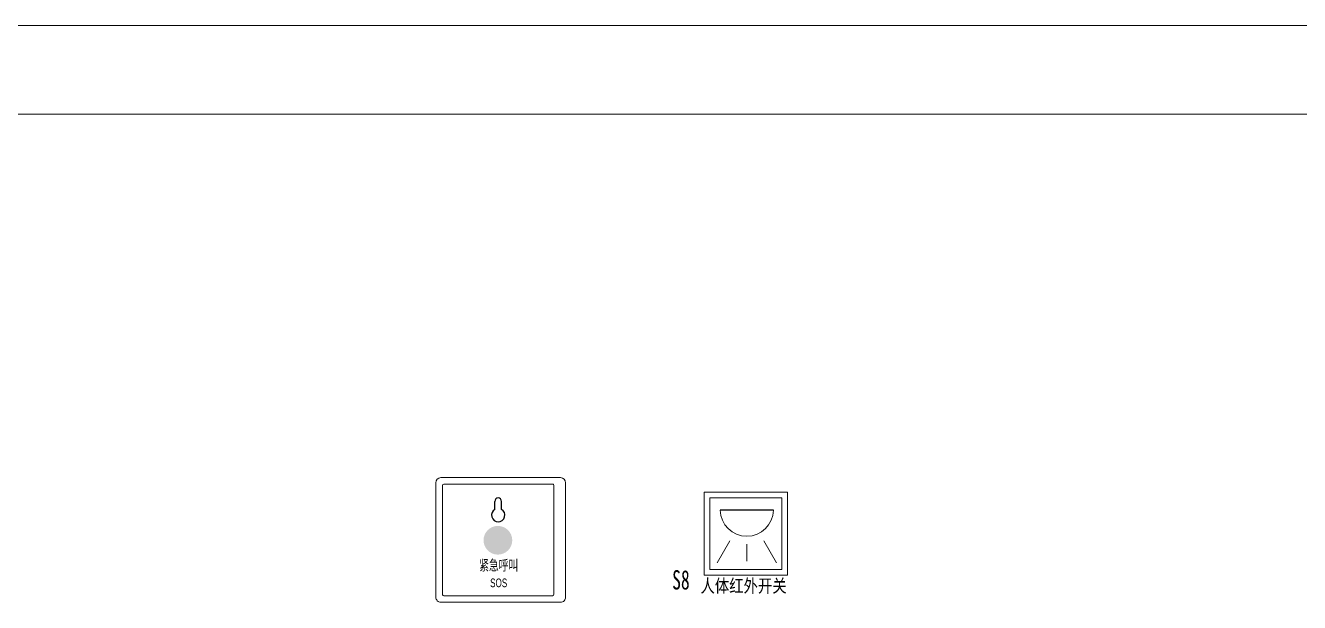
# Model space of a CAD drawing. Header units: millimetres. Extents: x 130143 to 328923, y 19139 to 134795.
# Drawn here: x 218822 to 232000, y 69817 to 75790 of the extents above; entities that cross this region are included whole.
import ezdxf

# ---------------------------------------------------------------- set-up
doc = ezdxf.new("R2010")
doc.units = ezdxf.units.MM
doc.header["$LTSCALE"] = 10
doc.layers.add('邦威智能化', color=7, linetype='Continuous', lineweight=18)
doc.styles.add('仿宋体', font='', dxfattribs={"width": 0.8})
doc.styles.add('标准', font='', dxfattribs={"width": 0.667})
doc.styles.get('仿宋体').set_extended_font_data('宋体')
doc.styles.get('标准').set_extended_font_data('仿宋_gb2312')

# ---------------------------------------------------------------- blocks, each defined once
blk = doc.blocks.new('图框')
for points in [[(-2302, 1740), (42698, 1740), (42698, -30260), (-2302, -30260)], [(-802, 590), (41198, 590), (41198, -29110), (-802, -29110)]]:
    blk.add_lwpolyline(points, close=True)

msp = doc.modelspace()

# ---------------------------------------------------------------- hatches: boundary and pattern name
at = {"layer": '邦威智能化', "lineweight": -3}
h = msp.add_hatch(color=1, dxfattribs=at)
h.set_gradient(color1=(231, 15, 4), color2=(252, 59, 49), one_color=1, tint=0.59)
h.paths.add_polyline_path([(223707.92176, 70313.43807, -1), (223709.28477, 70610.38981, -1)])

# ---------------------------------------------------------------- linework, layer by layer
at = {"layer": '邦威智能化', "color": 0}
for p, q in [((223066.48823, 69873.00517), (223066.48823, 71058.00517)), ((223118.98823, 71110.50517), (224356.48823, 71110.50517)), ((223134.36323, 69902.63019), (223134.36323, 71028.38017)), ((223148.61323, 71042.63017), (224274.36323, 71042.63017)), ((224288.61323, 71028.38017), (224288.61323, 69902.63016)), ((224408.98823, 71058.00517), (224408.98823, 69873.00517)), ((224274.36323, 69888.38017), (223148.61323, 69888.38017)), ((224356.48823, 69820.50517), (223118.98823, 69820.50517))]:
    msp.add_line(p, q, dxfattribs=at)
at = {"layer": '邦威智能化', "lineweight": 0}
for p, q in [((225843.36653, 70960.08686), (225843.36653, 70099.1637)), ((226704.28969, 70960.08686), (225843.36653, 70960.08686)), ((225901.90931, 70901.54408), (225901.90931, 70157.70648)), ((226645.74691, 70901.54408), (225901.90931, 70901.54408)), ((226645.74691, 70157.70648), (226645.74691, 70901.54408)), ((226704.28969, 70099.1637), (226704.28969, 70960.08686)), ((225901.90931, 70157.70648), (226645.74691, 70157.70648)), ((225843.36653, 70099.1637), (226704.28969, 70099.1637))]:
    msp.add_line(p, q, dxfattribs=at)
at = {"layer": '邦威智能化', "lineweight": -3}
for p, q in [((223676.11915, 70781.9005), (223676.11915, 70864.36799)), ((223746.8573, 70781.9005), (223746.8573, 70864.36799)), ((226557.55498, 70773.47956), (226008.88427, 70773.47956))]:
    msp.add_line(p, q, dxfattribs=at)
at = {"layer": '邦威智能化'}
for p, q in [((226106.60872, 70455.0424), (225977.03954, 70227.58725)), ((226283.21963, 70420.04937), (226283.21963, 70245.08386)), ((226459.83053, 70455.0424), (226589.39972, 70227.58725))]:
    msp.add_line(p, q, dxfattribs=at)
at = {"layer": '邦威智能化', "lineweight": -3}
msp.add_lwpolyline([(223746.8573, 70864.36799, 1), (223676.11915, 70864.36799, -1)], format="xyb", dxfattribs=at)
at = {"layer": '邦威智能化', "color": 0}
for centre, radius, start, end in [((223118.98823, 71058.00517), 52.5, 90, 180), ((223148.61323, 71028.38017), 14.25, 90, 180), ((224274.36323, 71028.38017), 14.25, 0, 90.000019318), ((224356.48823, 71058.00517), 52.5, 0, 89.999999998), ((223118.98823, 69873.00517), 52.5, 180, 270.000000003), ((223148.61323, 69902.63017), 14.25, 179.999922725, 270), ((224274.36323, 69902.63017), 14.25, 270, 359.999937398), ((224356.48823, 69873.00517), 52.5, 269.99999999, 0)]:
    msp.add_arc(centre, radius, start, end, dxfattribs=at)
at = {"layer": '邦威智能化', "color": 7, "lineweight": -3}
msp.add_arc((223711.48823, 70722.87869), 68.80803, 120.932332273, 59.067667727, dxfattribs=at)
at = {"layer": '邦威智能化'}
msp.add_arc((226283.21963, 70778.41237), 274.3797, 181.030121471, 358.969878529, dxfattribs=at)

# ---------------------------------------------------------------- block references
at = {"layer": '邦威智能化', "xscale": 0.8000000000029104, "yscale": 0.7999999999992724, "zscale": 0.8}
msp.add_blockref('图框', (213040.53592, 74398.66925, 0), dxfattribs=at)

# ---------------------------------------------------------------- texts
at = {"layer": '邦威智能化', "style": '仿宋体', "width": 0.8}
msp.add_text('人体红外开关', height=136.179855, dxfattribs=at).set_placement((225803.93359, 69922.13452))
at = {"layer": '邦威智能化', "color": 0, "lineweight": -3, "attachment_point": 1, "style": '标准'}
for s, insert, char_height, width in [('{\\fSimHei|b0|i0|c134|p49;\\C256;紧急呼叫}', (223515.58632, 70257.70695), 108, 826.0887802), ('{\\f@Arial Unicode MS|b0|i0|c134|p34;\\C256;SOS}', (223628.20883, 70066.20217), 90, 1032.6109752)]:
    msp.add_mtext(s, dxfattribs=dict(at, insert=insert, char_height=char_height, width=width))
at = {"layer": '邦威智能化', "linetype": 'Continuous', "lineweight": 0, "insert": (225692.54927, 70152.48294), "char_height": 200, "width": 850.3032625, "attachment_point": 3, "style": '标准'}
msp.add_mtext('{\\fSimHei|b0|i0|c134|p49;S8}', dxfattribs=at)

doc.saveas('drawing.dxf')
